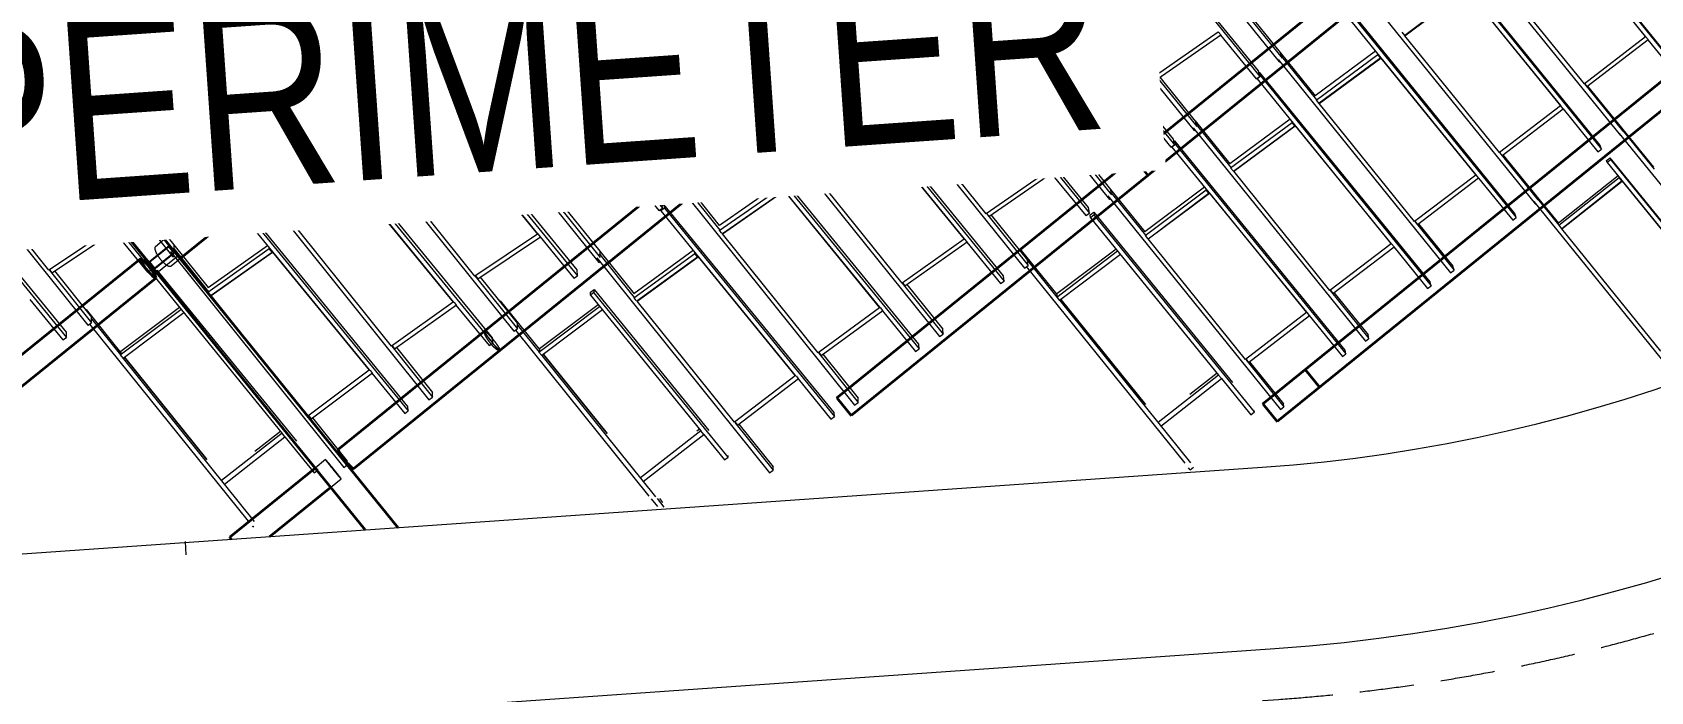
# Model space of a CAD drawing. Header units: millimetres. Extents: x 834681283 to 835686922, y 817551134 to 819407044.
# Drawn here: x 835581280 to 835599082, y 818119525 to 818126781 of the extents above; entities that cross this region are included whole.
import ezdxf
from ezdxf.xclip import XClip

# ---------------------------------------------------------------- set-up
doc = ezdxf.new("R2010")
doc.units = ezdxf.units.MM
doc.header["$LTSCALE"] = 1200
doc.header["$MEASUREMENT"] = 0
doc.header["$XCLIPFRAME"] = 0
for name, pattern in [('P01-MAGP-EVA-GREENERY$0$DOT', [0.25, 0, -0.25]), ('P01-MAGP-EVA-GREENERY$0$HIDDEN', [0.375, 0.25, -0.125]), ('P01-MAGP-P-RF$0$P01-MBDR-P-B1$0$FDA(cad v 2007)$0$HIDDENX2', [0.75, 0.5, -0.25]), ('P01-MAGP-P-RF$0$P01_MS_01_N1-FloorPlan-PART2OFUPPERROOFSETTINGOUT$0$BH DASHED2', [3, 2, -1]), ('P01-MAGP-P-RF$0$PHANTOM', [2.5, 1.25, -0.25, 0.25, -0.25, 0.25, -0.25])]:
    doc.linetypes.add(name, pattern=pattern)
doc.layers.get('Defpoints').update_dxf_attribs({"color": 15})
for name, color, linetype, lineweight in [('P01-MAAN-P-EVA$0$DW-TXT', 7, 'Continuous', 13), ('P01-MAGP-EVA-GREENERY$0$AR-PLANT_AR_BS_MI_', 7, 'Continuous', 25), ('P01-MAGP-EVA-GREENERY$0$AR-STAIR_AR_BS_MI_', 7, 'Continuous', 18), ('P01-MAGP-EVA-GREENERY$0$DR-FLD', 8, 'Continuous', 25), ('P01-MAGP-P-RF$0$A-DETL-MBND', 253, 'Continuous', 5), ('P01-MAGP-P-RF$0$AR-PLANT_AR_BS_MI_', 4, 'Continuous', 25), ('P01-MAGP-P-RF$0$AR-ROOF_AR_BS_MI_', 3, 'Continuous', 18), ('P01-MAGP-P-RF$0$MMH053__', 253, 'P01-MAGP-P-RF$0$PHANTOM', 40), ('P01-MAGP-P-RF$0$P01_MS_01_N1-FloorPlan-PART2OFUPPERROOFSETTINGOUT$0$S-BEAM', 253, 'Continuous', 35), ('P01-MAGP-P-RF$0$P01_MS_01_N1-FloorPlan-PART2OFUPPERROOFSETTINGOUT$0$S-BEAM-HIDN', 253, 'P01-MAGP-P-RF$0$P01_MS_01_N1-FloorPlan-PART2OFUPPERROOFSETTINGOUT$0$BH DASHED2', 18), ('P01-MAGP-P-RF$0$ROOF MESH HALF TONE$0$A-GLAZ', 253, 'Continuous', 9), ('P01-MAGP-P-RF$0$ROOF MESH HALF TONE$0$A-MASS', 253, 'Continuous', 9)]:
    doc.layers.add(name, color=color, linetype=linetype, lineweight=lineweight)
doc.layers.add('P01-MAGP-EVA-GREENERY$0$SURFACE CHANNEL', color=8, linetype='Continuous')
doc.styles.add('P01-MAAN-P-EVA$0$ARIAL', font='arial.ttf', dxfattribs={"width": 0.8})

# ---------------------------------------------------------------- blocks, each defined once
blk = doc.blocks.new('P01-MAAN-P-EVA')
at = {"layer": 'P01-MAAN-P-EVA$0$DW-TXT', "insert": (835568841.1, 818126033), "char_height": 2000, "attachment_point": 1, "rotation": 3.99859, "style": 'P01-MAAN-P-EVA$0$ARIAL', "bg_fill": 3, "box_fill_scale": 1.25, "bg_fill_color": 256, "bg_fill_transparency": 0}
blk.add_mtext_dynamic_manual_height_columns('BUILDING PERIMETER', width=24295.667, gutter_width=10, heights=[0], dxfattribs=at)
blk = doc.blocks.new('12027_SITE')
at = {"layer": 'Defpoints'}
blk.add_lwpolyline([(835304.58267, 818174.66028), (835238.73467, 818170.05694, 0.41421356), (835224.88222, 818154.12209), (835228.06927, 818108.53336, 0.41421356), (835244.00411, 818094.6809), (835289.06814, 818097.83127, 0.3152987), (835307.72761, 818112.94085), (835319.97543, 818155.65111, 0.52056715), (835304.58267, 818174.66028)], format="xyb", close=True, dxfattribs=at)
blk = doc.blocks.new('P01-MAGP-P-RF$0$P01_MS_01_N1-FloorPlan-PART2OFUPPERROOFSETTINGOUT$0$Circular Hollow Sections - CHS273x10_PSB97-8458872-PART 2 OF  UPPER ROOF SETTING OUT')
at = {"layer": 'P01-MAGP-P-RF$0$P01_MS_01_N1-FloorPlan-PART2OFUPPERROOFSETTINGOUT$0$S-BEAM'}
for p, q in [((50187, 9150), (48518, 7986)), ((48675, 7762), (50343, 8926))]:
    blk.add_line(p, q, dxfattribs=at)
for centre, major_axis, start_param, end_param in [((50265, 9038), (-78, 112), 0, 3.141593), ((50265, 9038), (-72, 104), 0, 3.141593), ((50265, 9038), (-78, 112), 3.141593, 6.283185), ((50265, 9038), (-72, 104), 3.141593, 6.283185), ((48596, 7874), (-78, 112), 0, 3.141593)]:
    blk.add_ellipse(centre, major_axis=major_axis, ratio=0.153707, start_param=start_param, end_param=end_param, dxfattribs=at)
blk = doc.blocks.new('P01-MAGP-P-RF$0$P01_MS_01_N1-FloorPlan-PART2OFUPPERROOFSETTINGOUT$0$Circular Hollow Sections - CHS273x10_PSB97-8447826-PART 2 OF  UPPER ROOF SETTING OUT')
at = {"layer": 'P01-MAGP-P-RF$0$P01_MS_01_N1-FloorPlan-PART2OFUPPERROOFSETTINGOUT$0$S-BEAM'}
for p, q in [((57594, 14336), (50468, 9346)), ((50624, 9122), (57751, 14112))]:
    blk.add_line(p, q, dxfattribs=at)
at = {"layer": 'P01-MAGP-P-RF$0$P01_MS_01_N1-FloorPlan-PART2OFUPPERROOFSETTINGOUT$0$S-BEAM-HIDN'}
for p, q in [((57682, 14398), (57594, 14336)), ((57751, 14113), (57839, 14174)), ((50468, 9346), (50361, 9271)), ((50518, 9048), (50624, 9122))]:
    blk.add_line(p, q, dxfattribs=at)
for centre, major_axis, start_param, end_param in [((57761, 14286), (-73, 104), 0, 3.141593), ((57761, 14286), (-78, 112), 0.416824, 3.141593), ((57761, 14286), (-78, 112), 0, 0.413005), ((57761, 14286), (-78, 112), 4.622952, 6.283185), ((57761, 14286), (-73, 104), 4.518113, 6.283185), ((57761, 14286), (-78, 112), 4.614517, 4.620725), ((57761, 14286), (-78, 112), 3.141593, 4.612216), ((57761, 14286), (-73, 104), 4.506625, 4.515239), ((57761, 14286), (-73, 104), 3.141593, 4.50389), ((50440, 9160), (-78, 112), 0, 3.141593)]:
    blk.add_ellipse(centre, major_axis=major_axis, ratio=0.330064, start_param=start_param, end_param=end_param, dxfattribs=at)
blk = doc.blocks.new('P01-MAGP-P-RF$0$P01_MS_01_N1-FloorPlan-PART2OFUPPERROOFSETTINGOUT$0$Circular Hollow Sections - CHS273x10_PSB97-8447634-PART 2 OF  UPPER ROOF SETTING OUT')
at = {"layer": 'P01-MAGP-P-RF$0$P01_MS_01_N1-FloorPlan-PART2OFUPPERROOFSETTINGOUT$0$S-BEAM'}
for p, q in [((55825, 16760), (48782, 11828)), ((48939, 11605), (55982, 16536))]:
    blk.add_line(p, q, dxfattribs=at)
for centre, major_axis, start_param, end_param in [((55904, 16648), (-78, 112), 0, 3.141593), ((55904, 16648), (-73, 104), 0, 3.141593), ((55904, 16648), (-78, 112), 3.141593, 6.283185), ((55904, 16648), (-73, 104), 3.141593, 6.283185), ((48861, 11716), (-78, 112), 0, 1.15964), ((48861, 11716), (-78, 112), 1.981954, 3.141593)]:
    blk.add_ellipse(centre, major_axis=major_axis, ratio=0.344025, start_param=start_param, end_param=end_param, dxfattribs=at)
at = {"layer": 'P01-MAGP-P-RF$0$P01_MS_01_N1-FloorPlan-PART2OFUPPERROOFSETTINGOUT$0$S-BEAM-HIDN'}
blk.add_ellipse((48861, 11716), major_axis=(-78, 112), ratio=0.344025, start_param=1.166472, end_param=1.975122, dxfattribs=at)
blk = doc.blocks.new('P01-MAGP-P-RF$0$P01_MS_01_N1-FloorPlan-PART2OFUPPERROOFSETTINGOUT$0$Circular Hollow Sections - CHS273x10_PSB97-8484232-PART 2 OF  UPPER ROOF SETTING OUT')
at = {"layer": 'P01-MAGP-P-RF$0$P01_MS_01_N1-FloorPlan-PART2OFUPPERROOFSETTINGOUT$0$S-BEAM'}
for p, q in [((53908, 8093), (52213, 6906)), ((52370, 6682), (54065, 7869))]:
    blk.add_line(p, q, dxfattribs=at)
blk.add_ellipse((52291, 6794), major_axis=(-78, 112), ratio=0.11692, start_param=0, end_param=3.141593, dxfattribs=at)
at = {"layer": 'P01-MAGP-P-RF$0$P01_MS_01_N1-FloorPlan-PART2OFUPPERROOFSETTINGOUT$0$S-BEAM-HIDN'}
for major_axis, start_param, end_param in [((-78, 112), 0, 3.141593), ((-78, 112), 3.141593, 6.283185), ((-73, 104), 0, 3.141593), ((-73, 104), 3.141593, 6.283185)]:
    blk.add_ellipse((53987, 7981), major_axis=major_axis, ratio=0.11692, start_param=start_param, end_param=end_param, dxfattribs=at)
blk = doc.blocks.new('P01-MAGP-P-RF$0$P01_MS_01_N1-FloorPlan-PART2OFUPPERROOFSETTINGOUT$0$Circular Hollow Sections - CHS273x10_PSB97-8780690-PART 2 OF  UPPER ROOF SETTING OUT')
at = {"layer": 'P01-MAGP-P-RF$0$P01_MS_01_N1-FloorPlan-PART2OFUPPERROOFSETTINGOUT$0$S-BEAM'}
for p, q in [((59275, 11851), (53909, 8093)), ((54066, 7870), (59431, 11627))]:
    blk.add_line(p, q, dxfattribs=at)
for centre, major_axis, start_param, end_param in [((59353, 11739), (-78, 112), 0, 3.141593), ((59353, 11739), (-73, 104), 0, 3.141593), ((59353, 11739), (-78, 112), 3.141593, 6.283185), ((59353, 11739), (-73, 104), 3.141593, 6.283185), ((53987, 7982), (-78, 112), 0, 0.054392), ((53987, 7982), (-78, 112), 3.104304, 3.141593)]:
    blk.add_ellipse(centre, major_axis=major_axis, ratio=0.264326, start_param=start_param, end_param=end_param, dxfattribs=at)
at = {"layer": 'P01-MAGP-P-RF$0$P01_MS_01_N1-FloorPlan-PART2OFUPPERROOFSETTINGOUT$0$S-BEAM-HIDN'}
blk.add_ellipse((53987, 7982), major_axis=(-78, 112), ratio=0.264326, start_param=0.054756, end_param=3.10394, dxfattribs=at)
blk = doc.blocks.new('P01-MAGP-P-RF$0$ROOF MESH HALF TONE')
at = {"layer": 'P01-MAGP-P-RF$0$ROOF MESH HALF TONE$0$A-GLAZ', "lineweight": 5}
for p, q in [((53250, 11128), (51535, 13570)), ((51768, 13687), (53490, 11227)), ((51533, 13494), (53248, 11051)), ((57926, 10740), (56211, 13184)), ((56439, 13294), (58162, 10831)), ((50782, 13007), (52509, 10534)), ((56215, 13112), (57931, 10668)), ((52265, 10447), (50554, 12875)), ((61109, 12908), (62836, 10438)), ((50508, 12778), (51848, 10878)), ((50551, 12800), (52262, 10372)), ((62601, 10357), (60888, 12797)), ((60900, 12734), (62613, 10293)), ((52097, 11199), (51207, 12475)), ((56939, 10057), (55228, 12489)), ((55453, 12612), (57179, 10140)), ((49796, 12328), (51527, 9840)), ((55188, 12395), (56523, 10497)), ((55231, 12417), (56942, 9985)), ((65538, 12339), (66871, 10436)), ((67275, 9967), (65561, 12413)), ((65580, 12366), (67294, 9920)), ((49572, 12111), (51278, 9696)), ((51281, 9767), (49575, 12182)), ((50948, 12148), (51848, 10871)), ((60123, 12223), (61851, 9749)), ((49529, 12089), (50869, 10192)), ((54466, 11931), (56197, 9448)), ((56776, 10796), (55883, 12074)), ((59871, 12017), (61204, 10120)), ((61615, 9670), (59904, 12105)), ((59914, 12042), (61624, 9607)), ((51119, 10503), (50220, 11795)), ((53083, 11891), (53529, 11255)), ((53145, 11880), (53523, 11341)), ((55954, 9375), (54247, 11795)), ((55623, 11770), (56523, 10491)), ((64799, 11833), (66523, 9369)), ((65934, 11773), (66873, 10432)), ((48808, 11649), (50544, 9148)), ((48851, 11671), (49206, 11160)), ((48856, 11740), (49210, 11230)), ((49894, 11572), (49210, 11229)), ((54205, 11703), (55543, 9807)), ((54248, 11725), (55955, 9306)), ((61467, 10381), (60557, 11684)), ((64552, 11648), (65887, 9743)), ((66290, 9280), (64578, 11722)), ((64594, 11675), (66306, 9233)), ((48550, 11405), (49893, 9508)), ((48593, 11428), (50297, 9020)), ((50299, 9086), (48595, 11493)), ((49203, 11158), (49927, 11521)), ((49229, 11120), (49953, 11483)), ((49232, 11116), (49955, 11479)), ((49927, 11521), (49927, 11525)), ((49953, 11483), (49927, 11521)), ((49953, 11488), (49953, 11483)), ((49956, 11485), (49953, 11483)), ((49956, 11485), (49955, 11479)), ((49955, 11479), (50869, 10186)), ((52829, 11559), (52097, 11199)), ((52124, 11170), (52855, 11530)), ((52855, 11529), (53205, 11030)), ((55795, 10103), (54895, 11395)), ((57763, 11486), (58199, 10863)), ((57816, 11471), (58187, 10940)), ((60630, 8985), (58922, 11412)), ((59138, 11538), (60867, 9059)), ((60289, 11418), (61205, 10115)), ((53482, 11255), (53479, 11253)), ((53479, 11253), (55214, 8757)), ((53490, 11227), (53495, 11230)), ((53522, 11276), (53516, 11273)), ((53523, 11343), (53522, 11276)), ((53522, 11276), (53879, 10761)), ((53523, 11343), (53879, 10829)), ((58885, 11326), (60222, 9427)), ((58928, 11351), (60636, 8924)), ((66167, 9963), (65225, 11309)), ((49203, 11158), (49226, 11124)), ((49232, 11116), (49232, 11122)), ((50145, 9801), (49232, 11116)), ((52101, 11201), (52542, 10569)), ((52102, 11201), (52124, 11170)), ((52164, 11190), (52536, 10656)), ((53205, 11030), (53248, 11051)), ((53225, 11015), (53225, 11040)), ((53267, 11039), (53225, 11015)), ((53248, 11051), (53250, 11128)), ((53249, 11093), (53267, 11103)), ((53267, 11103), (53267, 11039)), ((54971, 8694), (53267, 11103)), ((53267, 11039), (54971, 8629)), ((53876, 10759), (54602, 11136)), ((54569, 11188), (53879, 10829)), ((54630, 11100), (53906, 10723)), ((53906, 10718), (54630, 11095)), ((54602, 11136), (54602, 11141)), ((54628, 11099), (54602, 11136)), ((54628, 11104), (54628, 11099)), ((54630, 11100), (54630, 11095)), ((54630, 11095), (55543, 9801)), ((57506, 11183), (56776, 10796)), ((56802, 10766), (57532, 11153)), ((57531, 11153), (57888, 10645)), ((62453, 11072), (62869, 10477)), ((62495, 11051), (62853, 10539)), ((63812, 11148), (65537, 8680)), ((64943, 11090), (64233, 10633)), ((64234, 10629), (64944, 11086)), ((64944, 11086), (65889, 9738)), ((47822, 10969), (49559, 8460)), ((51848, 10871), (51119, 10503)), ((51848, 10878), (51848, 10871)), ((51876, 10842), (51850, 10879)), ((53225, 11015), (54564, 9121)), ((58187, 10942), (58543, 10431)), ((58187, 10942), (58192, 10883)), ((58192, 10883), (58187, 10880)), ((58192, 10883), (58549, 10371)), ((60484, 9690), (59566, 11005)), ((63565, 10958), (64904, 9051)), ((65306, 8594), (63595, 11031)), ((63607, 10985), (65318, 8548)), ((47613, 10752), (49318, 8344)), ((49320, 8401), (47615, 10809)), ((48960, 10819), (49893, 9503)), ((51147, 10473), (51876, 10842)), ((51874, 10841), (52219, 10351)), ((53876, 10759), (53900, 10725)), ((53903, 10722), (53905, 10723)), ((53906, 10718), (53906, 10723)), ((54818, 9405), (53906, 10718)), ((56779, 10797), (57212, 10177)), ((56780, 10798), (56802, 10766)), ((56835, 10783), (57203, 10256)), ((57931, 10668), (57926, 10740)), ((57928, 10713), (57939, 10720)), ((57939, 10720), (57943, 10662)), ((59646, 8301), (57939, 10720)), ((58153, 10854), (59883, 8370)), ((58162, 10831), (58167, 10834)), ((59237, 10826), (58543, 10431)), ((58546, 10369), (59266, 10780)), ((59295, 10744), (58575, 10333)), ((58576, 10328), (59296, 10739)), ((59266, 10780), (59266, 10785)), ((59293, 10742), (59266, 10780)), ((59293, 10747), (59293, 10742)), ((59295, 10744), (59296, 10739)), ((59296, 10739), (60223, 9422)), ((62188, 10810), (61467, 10381)), ((61493, 10350), (62214, 10779)), ((62214, 10779), (62188, 10816)), ((62213, 10778), (62571, 10268)), ((51122, 10505), (51553, 9885)), ((51124, 10505), (51147, 10473)), ((52494, 10571), (54230, 8067)), ((52509, 10534), (52517, 10538)), ((52534, 10598), (52525, 10593)), ((52537, 10659), (52534, 10598)), ((52534, 10598), (52889, 10086)), ((52537, 10659), (52890, 10149)), ((53576, 10518), (52890, 10148)), ((57888, 10645), (57931, 10668)), ((57901, 10637), (57900, 10652)), ((57943, 10662), (57901, 10637)), ((57901, 10637), (59241, 8737)), ((57943, 10662), (59649, 8243)), ((62852, 10541), (63204, 10037)), ((62852, 10541), (62863, 10497)), ((64204, 10670), (64231, 10632)), ((64231, 10632), (64233, 10633)), ((64234, 10629), (64233, 10633)), ((65182, 9273), (64234, 10629)), ((49174, 9095), (48243, 10439)), ((51185, 10493), (51550, 9968)), ((52219, 10351), (52262, 10372)), ((52245, 10334), (52245, 10364)), ((52287, 10359), (52245, 10334)), ((52245, 10334), (53588, 8437)), ((52262, 10372), (52265, 10447)), ((52263, 10402), (52286, 10416)), ((52286, 10416), (52287, 10359)), ((53989, 8011), (52286, 10416)), ((52287, 10359), (53990, 7953)), ((52885, 10083), (53605, 10471)), ((52914, 10047), (53631, 10433)), ((52916, 10042), (53635, 10429)), ((53605, 10471), (53605, 10477)), ((53631, 10433), (53605, 10471)), ((53632, 10439), (53631, 10433)), ((53635, 10435), (53631, 10433)), ((53635, 10435), (53635, 10429)), ((53635, 10429), (54564, 9115)), ((56523, 10491), (55795, 10103)), ((55822, 10073), (56551, 10461)), ((56523, 10497), (56523, 10491)), ((56551, 10461), (56525, 10498)), ((56549, 10460), (56899, 9963)), ((58546, 10369), (58570, 10335)), ((58572, 10331), (58575, 10333)), ((58576, 10328), (58575, 10333)), ((59504, 8995), (58576, 10328)), ((61468, 10382), (61882, 9791)), ((61470, 10383), (61493, 10350)), ((61514, 10363), (61869, 9853)), ((62613, 10293), (62601, 10357)), ((62605, 10335), (62612, 10340)), ((62612, 10340), (62621, 10296)), ((64322, 7907), (62612, 10340)), ((62825, 10464), (64552, 7991)), ((62836, 10438), (62841, 10441)), ((62863, 10497), (62857, 10493)), ((62863, 10497), (63215, 9992)), ((63900, 10481), (63204, 10037)), ((63213, 9991), (63923, 10444)), ((63953, 10406), (63242, 9953)), ((63243, 9950), (63954, 10402)), ((63923, 10444), (63922, 10450)), ((63950, 10405), (63923, 10444)), ((63949, 10411), (63950, 10405)), ((63953, 10406), (63954, 10402)), ((63954, 10402), (64906, 9045)), ((66873, 10432), (66167, 9963)), ((66193, 9930), (66900, 10399)), ((66871, 10436), (66873, 10432)), ((66900, 10399), (66873, 10437)), ((66898, 10398), (67252, 9893)), ((50869, 10186), (50145, 9801)), ((50174, 9771), (50899, 10156)), ((50869, 10192), (50873, 10194)), ((50869, 10192), (50869, 10186)), ((50899, 10156), (50876, 10190)), ((50896, 10155), (51235, 9674)), ((57168, 10171), (58898, 7682)), ((57205, 10204), (57197, 10199)), ((57203, 10258), (57555, 9752)), ((57203, 10258), (57205, 10204)), ((57205, 10204), (57558, 9696)), ((58245, 10150), (57555, 9751)), ((62571, 10268), (62613, 10293)), ((62579, 10269), (62578, 10273)), ((62621, 10296), (62579, 10269)), ((62579, 10269), (63921, 8360)), ((62621, 10296), (64330, 7864)), ((51551, 9971), (51548, 9919)), ((51551, 9971), (51900, 9466)), ((52885, 10083), (52908, 10050)), ((52916, 10042), (52916, 10047)), ((53845, 8702), (52916, 10042)), ((55798, 10105), (56224, 9493)), ((55800, 10105), (55822, 10073)), ((55855, 10091), (56219, 9569)), ((56899, 9963), (56942, 9985)), ((56918, 9953), (56917, 9972)), ((56960, 9979), (56918, 9953)), ((56942, 9985), (56939, 10057)), ((56941, 10020), (56958, 10030)), ((56958, 10030), (56960, 9979)), ((58663, 7616), (56958, 10030)), ((56960, 9979), (58665, 7565)), ((57179, 10140), (57187, 10144)), ((57554, 9693), (58271, 10107)), ((57583, 9656), (58297, 10069)), ((57585, 9652), (58301, 10066)), ((58271, 10107), (58271, 10113)), ((58297, 10069), (58271, 10107)), ((58298, 10075), (58297, 10069)), ((58301, 10071), (58297, 10069)), ((58301, 10071), (58301, 10066)), ((58301, 10066), (59242, 8732)), ((61205, 10115), (60484, 9690)), ((60511, 9659), (61232, 10084)), ((61204, 10120), (61205, 10115)), ((61232, 10084), (61206, 10121)), ((61230, 10083), (61582, 9583)), ((63213, 9991), (63240, 9952)), ((50148, 9802), (50564, 9203)), ((50151, 9804), (50174, 9771)), ((51510, 9888), (53245, 7382)), ((51527, 9840), (51539, 9846)), ((51548, 9919), (51535, 9911)), ((51548, 9919), (51898, 9413)), ((51893, 9407), (52606, 9814)), ((52584, 9855), (51900, 9465)), ((52606, 9814), (52607, 9822)), ((52634, 9776), (52606, 9814)), ((55543, 9801), (54818, 9405)), ((55543, 9807), (55546, 9809)), ((55543, 9807), (55543, 9801)), ((55572, 9772), (55548, 9805)), ((56918, 9953), (58262, 8050)), ((61869, 9855), (62217, 9357)), ((61869, 9855), (61876, 9814)), ((61876, 9814), (61869, 9810)), ((61876, 9814), (62224, 9315)), ((62910, 9799), (62217, 9357)), ((63240, 9952), (63242, 9953)), ((63243, 9950), (63242, 9953)), ((64199, 8582), (63243, 9950)), ((66167, 9964), (66553, 9413)), ((66168, 9965), (66193, 9930)), ((66201, 9935), (66537, 9455)), ((50209, 9790), (50565, 9276)), ((51235, 9674), (51278, 9696)), ((51264, 9660), (51264, 9689)), ((51306, 9686), (51264, 9660)), ((51264, 9660), (52611, 7756)), ((51278, 9696), (51281, 9767)), ((51279, 9717), (51305, 9733)), ((51305, 9733), (51306, 9686)), ((53010, 7324), (51305, 9733)), ((51306, 9686), (53011, 7277)), ((51924, 9371), (52634, 9776)), ((51926, 9367), (52638, 9774)), ((52634, 9784), (52634, 9776)), ((52638, 9778), (52634, 9776)), ((52638, 9778), (52638, 9774)), ((52638, 9774), (53588, 8433)), ((54847, 9375), (55572, 9772)), ((55569, 9770), (55912, 9283)), ((57554, 9693), (57578, 9659)), ((57585, 9652), (57585, 9657)), ((58527, 8298), (57585, 9652)), ((60486, 9691), (60894, 9106)), ((60488, 9692), (60511, 9659)), ((60534, 9672), (60886, 9167)), ((61624, 9607), (61615, 9670)), ((61619, 9644), (61629, 9650)), ((61629, 9650), (61635, 9611)), ((63338, 7221), (61629, 9650)), ((61839, 9781), (63567, 7304)), ((61851, 9749), (61858, 9753)), ((62221, 9313), (62930, 9764)), ((62249, 9273), (62958, 9725)), ((62253, 9272), (62961, 9723)), ((62930, 9764), (62929, 9771)), ((62958, 9725), (62930, 9764)), ((62957, 9732), (62958, 9725)), ((62960, 9727), (62958, 9725)), ((62960, 9727), (62961, 9723)), ((62961, 9723), (63923, 8354)), ((65889, 9738), (65182, 9273)), ((65209, 9239), (65917, 9705)), ((65888, 9742), (65887, 9743)), ((65888, 9742), (65889, 9738)), ((65917, 9705), (65890, 9743)), ((65915, 9704), (66264, 9206)), ((49893, 9503), (49174, 9095)), ((49204, 9065), (49924, 9473)), ((49893, 9508), (49893, 9503)), ((49924, 9473), (49901, 9505)), ((49920, 9470), (50255, 8997)), ((56183, 9490), (57913, 6996)), ((56197, 9448), (56207, 9454)), ((56218, 9525), (56207, 9518)), ((56219, 9572), (56218, 9525)), ((56218, 9525), (56568, 9021)), ((56219, 9572), (56566, 9071)), ((56562, 9018), (57273, 9442)), ((57252, 9480), (56566, 9070)), ((57273, 9442), (57274, 9450)), ((57301, 9403), (57273, 9442)), ((61582, 9583), (61624, 9607)), ((61635, 9611), (61593, 9584)), ((61593, 9584), (61593, 9589)), ((61593, 9584), (62941, 7668)), ((61635, 9611), (63344, 7181)), ((66466, 9556), (66860, 8994)), ((66472, 9535), (66469, 9532)), ((66470, 9544), (66472, 9535)), ((66472, 9535), (66866, 8972)), ((50565, 9279), (50562, 9237)), ((50565, 9279), (50910, 8781)), ((51893, 9407), (51916, 9376)), ((51926, 9367), (51926, 9372)), ((52875, 7997), (51926, 9367)), ((54821, 9406), (55235, 8810)), ((54823, 9408), (54847, 9375)), ((54878, 9392), (55234, 8880)), ((55912, 9283), (55955, 9306)), ((55936, 9276), (55935, 9295)), ((55977, 9302), (55936, 9276)), ((55936, 9276), (57284, 7368)), ((55955, 9306), (55954, 9375)), ((55955, 9332), (55975, 9345)), ((55975, 9345), (55977, 9302)), ((57682, 6930), (55975, 9345)), ((55977, 9302), (57684, 6887)), ((56593, 8981), (57301, 9403)), ((56595, 8978), (57305, 9401)), ((57301, 9410), (57301, 9403)), ((57305, 9406), (57301, 9403)), ((57305, 9406), (57305, 9401)), ((57305, 9401), (58262, 8046)), ((60223, 9422), (59504, 8995)), ((59532, 8964), (60251, 9391)), ((60222, 9427), (60225, 9429)), ((60222, 9427), (60223, 9422)), ((60251, 9391), (60227, 9425)), ((60249, 9389), (60594, 8899)), ((62221, 9313), (62246, 9277)), ((62253, 9272), (62252, 9275)), ((63217, 7889), (62253, 9272)), ((65183, 9274), (65566, 8725)), ((65184, 9275), (65209, 9239)), ((66306, 9233), (66290, 9280)), ((66511, 9392), (68209, 6967)), ((66523, 9369), (66526, 9371)), ((49177, 9097), (49602, 8483)), ((49180, 9099), (49204, 9065)), ((49235, 9082), (49607, 8545)), ((50297, 9020), (50299, 9086)), ((50525, 9205), (52258, 6703)), ((50544, 9148), (50559, 9156)), ((50562, 9237), (50547, 9228)), ((50562, 9237), (50910, 8736)), ((50903, 8732), (51609, 9163)), ((51592, 9196), (50910, 8780)), ((50935, 8695), (51637, 9123)), ((50937, 8693), (51642, 9123)), ((51609, 9163), (51610, 9171)), ((51637, 9123), (51609, 9163)), ((51638, 9132), (51637, 9123)), ((51642, 9127), (51637, 9123)), ((51642, 9127), (51642, 9123)), ((51642, 9123), (52611, 7752)), ((54564, 9115), (53845, 8702)), ((53875, 8671), (54595, 9085)), ((54564, 9121), (54564, 9115)), ((54595, 9085), (54572, 9118)), ((54591, 9083), (54929, 8606)), ((60853, 9099), (62581, 6620)), ((60889, 9133), (60880, 9127)), ((60886, 9168), (61230, 8676)), ((60886, 9168), (60889, 9133)), ((60889, 9133), (61234, 8638)), ((61920, 9120), (61229, 8675)), ((61230, 8635), (61936, 9090)), ((61936, 9090), (61936, 9097)), ((61964, 9050), (61936, 9090)), ((65219, 9246), (65553, 8769)), ((66264, 9206), (66306, 9233)), ((66353, 9104), (66394, 9132)), ((66358, 9082), (66353, 9104)), ((66399, 9110), (66358, 9082)), ((66358, 9082), (67499, 7453)), ((66394, 9132), (66399, 9110)), ((67763, 7178), (66394, 9132)), ((66399, 9110), (67768, 7156)), ((50255, 8997), (50297, 9020)), ((50319, 8986), (50361, 9013)), ((50320, 8951), (50319, 8986)), ((50361, 8978), (50320, 8951)), ((50320, 8951), (51608, 7125)), ((50361, 9013), (51761, 7029)), ((50361, 9013), (50361, 8978)), ((51972, 6695), (50361, 8978)), ((56562, 9018), (56585, 8985)), ((56595, 8978), (56595, 8982)), ((57553, 7598), (56595, 8978)), ((59506, 8997), (59925, 8395)), ((59508, 8998), (59532, 8964)), ((59556, 8978), (59921, 8454)), ((60594, 8899), (60636, 8924)), ((60636, 8924), (60630, 8985)), ((60643, 8905), (60685, 8932)), ((60646, 8871), (60643, 8905)), ((60685, 8932), (62075, 6955)), ((60685, 8932), (60687, 8899)), ((60867, 9059), (60876, 9065)), ((61260, 8597), (61964, 9050)), ((61262, 8595), (61968, 9049)), ((61963, 9058), (61964, 9050)), ((61967, 9053), (61964, 9050)), ((61967, 9053), (61968, 9049)), ((61968, 9049), (62941, 7665)), ((64906, 9045), (64199, 8582)), ((64227, 8548), (64935, 9012)), ((64905, 9049), (64904, 9051)), ((64905, 9049), (64908, 9051)), ((64905, 9049), (64906, 9045)), ((64935, 9012), (64908, 9051)), ((64933, 9010), (65276, 8521)), ((65460, 8902), (65775, 8452)), ((66467, 8926), (65775, 8452)), ((65778, 8430), (66477, 8909)), ((66477, 8909), (66477, 8912)), ((66505, 8868), (66477, 8909)), ((48944, 8788), (49276, 8319)), ((50903, 8732), (50924, 8701)), ((55197, 8809), (56927, 6316)), ((55214, 8757), (55228, 8764)), ((55232, 8845), (55217, 8836)), ((55234, 8882), (55232, 8845)), ((55232, 8845), (55578, 8347)), ((55234, 8882), (55578, 8387)), ((55571, 8343), (56276, 8784)), ((56261, 8815), (55577, 8387)), ((55603, 8306), (56304, 8744)), ((55606, 8304), (56309, 8744)), ((56276, 8784), (56277, 8793)), ((56304, 8744), (56276, 8784)), ((56305, 8753), (56304, 8744)), ((56309, 8748), (56304, 8744)), ((56309, 8748), (56309, 8744)), ((56309, 8744), (57284, 7364)), ((59242, 8732), (58527, 8298)), ((59241, 8737), (59242, 8732)), ((59272, 8701), (59249, 8734)), ((60687, 8899), (60646, 8871)), ((60646, 8871), (61930, 7046)), ((62295, 6614), (60687, 8899)), ((65463, 8888), (65464, 8881)), ((65464, 8881), (65779, 8431)), ((66507, 8869), (65807, 8390)), ((65808, 8389), (66507, 8867)), ((66505, 8872), (66505, 8868)), ((66507, 8869), (66507, 8867)), ((66507, 8867), (67500, 7450)), ((49547, 8631), (49554, 8636)), ((49554, 8636), (49552, 8623)), ((49554, 8636), (49899, 8138)), ((49602, 8483), (49607, 8545)), ((49893, 8110), (50593, 8563)), ((50578, 8585), (49901, 8147)), ((50937, 8693), (50937, 8697)), ((51906, 7295), (50937, 8693)), ((53848, 8703), (54273, 8091)), ((53851, 8706), (53875, 8671)), ((53903, 8688), (54275, 8152)), ((54929, 8606), (54971, 8629)), ((54971, 8629), (54971, 8694)), ((58557, 8266), (59272, 8701)), ((59268, 8698), (59607, 8218)), ((59848, 8558), (59860, 8566)), ((59860, 8566), (60218, 8053)), ((59860, 8566), (59860, 8541)), ((61230, 8635), (61254, 8601)), ((61262, 8595), (61262, 8598)), ((62238, 7195), (61262, 8595)), ((64200, 8582), (64594, 8018)), ((64202, 8584), (64227, 8548)), ((64239, 8555), (64583, 8062)), ((65276, 8521), (65318, 8548)), ((65318, 8548), (65306, 8594)), ((65524, 8708), (67026, 6562)), ((65537, 8680), (65542, 8683)), ((49318, 8344), (49320, 8401)), ((49559, 8460), (49602, 8483)), ((51171, 6187), (49583, 8472)), ((49605, 8527), (49894, 8111)), ((50622, 8523), (49922, 8070)), ((53588, 8433), (52875, 7997)), ((52907, 7966), (53620, 8402)), ((53588, 8437), (53588, 8433)), ((53620, 8402), (53598, 8434)), ((53615, 8399), (53948, 7929)), ((54098, 8407), (54105, 8412)), ((54105, 8412), (54103, 8399)), ((54105, 8412), (54497, 7849)), ((55098, 8405), (55100, 8439)), ((55139, 8432), (55098, 8405)), ((55098, 8405), (56207, 6830)), ((55100, 8439), (55142, 8466)), ((55142, 8466), (55139, 8432)), ((56484, 6522), (55139, 8432)), ((55142, 8466), (56295, 6828)), ((59883, 8370), (59925, 8395)), ((61494, 6105), (59906, 8384)), ((59925, 8395), (59921, 8454)), ((59921, 8449), (60215, 8027)), ((60215, 8026), (60917, 8486)), ((60901, 8508), (60218, 8061)), ((60945, 8446), (60243, 7986)), ((65778, 8430), (65806, 8390)), ((65806, 8390), (65807, 8390)), ((65808, 8389), (65807, 8390)), ((66801, 6968), (65808, 8389)), ((49276, 8319), (49318, 8344)), ((54490, 7820), (55190, 8274)), ((55175, 8295), (54499, 7855)), ((55218, 8234), (54519, 7779)), ((55571, 8343), (55593, 8312)), ((55606, 8304), (55606, 8307)), ((56581, 6899), (55606, 8304)), ((58529, 8299), (58940, 7707)), ((58532, 8301), (58557, 8266)), ((58579, 8279), (58939, 7761)), ((59607, 8218), (59649, 8243)), ((59649, 8243), (59646, 8301)), ((63923, 8354), (63217, 7889)), ((63247, 7855), (63954, 8320)), ((63923, 8357), (63921, 8360)), ((63923, 8357), (63926, 8360)), ((63923, 8357), (63923, 8354)), ((63954, 8320), (63929, 8355)), ((63950, 8318), (64289, 7837)), ((49893, 8110), (49922, 8070)), ((49901, 8147), (49894, 8114)), ((49922, 8070), (51236, 6179)), ((49939, 8081), (50764, 6894)), ((50764, 6894), (49939, 8081)), ((54230, 8067), (54273, 8091)), ((55590, 6153), (54251, 8078)), ((54273, 8091), (54275, 8152)), ((54274, 8131), (54491, 7820)), ((58262, 8046), (57553, 7598)), ((57584, 7566), (58295, 8014)), ((58262, 8050), (58262, 8046)), ((58295, 8014), (58272, 8047)), ((58290, 8011), (58623, 7539)), ((60218, 8061), (60215, 8027)), ((60215, 8026), (60243, 7986)), ((64552, 7991), (64594, 8018)), ((64594, 8018), (64583, 8062)), ((52878, 7998), (53287, 7407)), ((52882, 8001), (52907, 7966)), ((52930, 7980), (53290, 7459)), ((53948, 7929), (53990, 7953)), ((53990, 7953), (53989, 8011)), ((54499, 7855), (54491, 7820)), ((60244, 7986), (61555, 6104)), ((60258, 7996), (61106, 6778)), ((61106, 6778), (60258, 7996)), ((63219, 7890), (63608, 7331)), ((63222, 7892), (63247, 7855)), ((63259, 7863), (63602, 7372)), ((64289, 7837), (64330, 7864)), ((64330, 7864), (64322, 7907)), ((52611, 7752), (51906, 7295)), ((51939, 7263), (52646, 7721)), ((52611, 7756), (52611, 7752)), ((52646, 7721), (52624, 7752)), ((52639, 7717), (52969, 7250)), ((54490, 7820), (54519, 7779)), ((54519, 7779), (55659, 6141)), ((54537, 7791), (55177, 6872)), ((55177, 6872), (54537, 7791)), ((58898, 7682), (58940, 7707)), ((58940, 7707), (58939, 7761)), ((62941, 7665), (62238, 7195)), ((62941, 7668), (62941, 7665)), ((62973, 7632), (62949, 7666)), ((57555, 7599), (57955, 7022)), ((57559, 7602), (57584, 7566)), ((57603, 7578), (57956, 7069)), ((58623, 7539), (58665, 7565)), ((58665, 7565), (58663, 7616)), ((62269, 7161), (62973, 7632)), ((62969, 7629), (63303, 7154)), ((51913, 7300), (51939, 7263)), ((53011, 7277), (53010, 7324)), ((53245, 7382), (53287, 7407)), ((53287, 7407), (53290, 7459)), ((57284, 7364), (56581, 6899)), ((56614, 6866), (57318, 7332)), ((57284, 7368), (57284, 7364)), ((57318, 7332), (57297, 7363)), ((57312, 7328), (57642, 6861)), ((63567, 7304), (63608, 7331)), ((63608, 7331), (63602, 7372)), ((51609, 7126), (50908, 6652)), ((51593, 7146), (51294, 6945)), ((51637, 7085), (51609, 7126)), ((51909, 7294), (52300, 6730)), ((51955, 7273), (52303, 6771)), ((52969, 7250), (53011, 7277)), ((62240, 7196), (62622, 6647)), ((62243, 7199), (62269, 7161)), ((62280, 7169), (62619, 6682)), ((63303, 7154), (63344, 7181)), ((63344, 7181), (63338, 7221)), ((50936, 6612), (51637, 7085)), ((51636, 7085), (51931, 6667)), ((57913, 6996), (57955, 7022)), ((57955, 7022), (57956, 7069)), ((61930, 7046), (61229, 6572)), ((61257, 6531), (61958, 7006)), ((61915, 7068), (61600, 6855)), ((61958, 7006), (61930, 7046)), ((61958, 7006), (62253, 6586)), ((52300, 6730), (52303, 6771)), ((56207, 6830), (55506, 6361)), ((55534, 6321), (56235, 6790)), ((56193, 6850), (56161, 6829)), ((56235, 6790), (56207, 6830)), ((56235, 6790), (56443, 6494)), ((56584, 6898), (56969, 6343)), ((56587, 6904), (56614, 6866)), ((56627, 6875), (56971, 6380)), ((57642, 6861), (57684, 6887)), ((57684, 6887), (57682, 6930)), ((51931, 6667), (51972, 6695)), ((51972, 6695), (51972, 6709)), ((52258, 6703), (52300, 6730)), ((62253, 6586), (62295, 6614)), ((62295, 6614), (62294, 6627)), ((62581, 6620), (62622, 6647)), ((62622, 6647), (62619, 6682)), ((56443, 6494), (56484, 6522)), ((56484, 6522), (56486, 6539)), ((56927, 6316), (56969, 6343)), ((56969, 6343), (56971, 6380)), ((51217, 6120), (51212, 6127)), ((51217, 6120), (51228, 6127)), ((55674, 6033), (55612, 6121)), ((55673, 6121), (55742, 6022)), ((55700, 6120), (55731, 6075)), ((61547, 6028), (61585, 6054)), ((61547, 6028), (61530, 6052))]:
    blk.add_line(p, q, dxfattribs=at)
at = {"layer": 'P01-MAGP-P-RF$0$ROOF MESH HALF TONE$0$A-MASS', "lineweight": 5}
for points, knots in [([(26562, 74607), (26762, 74322), (27147, 73772), (27692, 72993), (28213, 72250), (28632, 71651), (28962, 71180), (29208, 70828), (29453, 70478), (29658, 70186), (29822, 69952), (29985, 69718), (30190, 69426), (30436, 69074), (30683, 68722), (30929, 68370), (31135, 68076), (31300, 67841), (31424, 67664), (31548, 67487), (31672, 67310), (31796, 67133), (31961, 66896), (32251, 66482), (32584, 66007), (32917, 65531), (33168, 65173), (33419, 64814), (33671, 64454), (33924, 64094), (34261, 63612), (34685, 63007), (35196, 62277), (35710, 61543), (36227, 60804), (36922, 59812), (37624, 58809), (38334, 57795), (39051, 56772), (39957, 55478), (40880, 54160), (41629, 53090), (42196, 52280), (42769, 51461), (43347, 50637), (43928, 49806), (44512, 48972), (45098, 48136), (45684, 47298), (46271, 46460), (46857, 45623), (47441, 44789), (48219, 43678), (49188, 42294), (50152, 40918), (50919, 39822), (51684, 38730), (52635, 37372), (53769, 35752), (54708, 34411), (55455, 33344), (56014, 32546), (56571, 31750), (57127, 30957), (57680, 30166), (58140, 29509), (58508, 28984), (58737, 28657), (58920, 28396), (59057, 28200), (59194, 28004), (59331, 27808), (59468, 27613), (59650, 27352), (59878, 27027), (60151, 26637), (60514, 26118), (60968, 25471), (61510, 24697), (62050, 23925), (62589, 23155), (63127, 22388), (63663, 21622), (64197, 20859), (64730, 20098), (65261, 19339), (65703, 18709), (66055, 18205), (66319, 17828), (66583, 17452), (66846, 17076), (67109, 16700), (67460, 16199), (67899, 15572), (68428, 14817), (68960, 14057), (69498, 13289), (70224, 12252), (71152, 10927), (71924, 9824), (72319, 9260)], [0, 0, 0, 0, 0.011905, 0.02381, 0.035714, 0.047619, 0.053571, 0.059524, 0.065476, 0.071429, 0.074405, 0.077381, 0.083333, 0.089286, 0.095238, 0.10119, 0.107143, 0.110119, 0.113095, 0.116071, 0.119048, 0.122024, 0.125, 0.130952, 0.142857, 0.14881, 0.154762, 0.160714, 0.166667, 0.172619, 0.178571, 0.190476, 0.202381, 0.214286, 0.22619, 0.238095, 0.261905, 0.27381, 0.285714, 0.309524, 0.333333, 0.345238, 0.357143, 0.369048, 0.380952, 0.392857, 0.404762, 0.416667, 0.428571, 0.440476, 0.452381, 0.464286, 0.47619, 0.5, 0.52381, 0.535714, 0.547619, 0.571429, 0.595238, 0.619048, 0.630952, 0.642857, 0.654762, 0.666667, 0.678571, 0.690476, 0.696429, 0.702381, 0.705357, 0.708333, 0.71131, 0.714286, 0.717262, 0.720238, 0.72619, 0.732143, 0.738095, 0.75, 0.761905, 0.77381, 0.785714, 0.797619, 0.809524, 0.821429, 0.833333, 0.845238, 0.857143, 0.863095, 0.869048, 0.875, 0.880952, 0.886905, 0.892857, 0.904762, 0.916667, 0.928571, 0.940476, 0.952381, 0.97619, 1, 1, 1, 1]), ([(72319, 9260), (72270, 9330), (72171, 9471), (71975, 9751), (71635, 10236), (71157, 10919), (70595, 11722), (70042, 12511), (69498, 13289), (68960, 14057), (68428, 14817), (67899, 15572), (67460, 16199), (67109, 16700), (66846, 17076), (66583, 17452), (66319, 17828), (66055, 18205), (65791, 18583), (65526, 18961), (65173, 19466), (64818, 19972), (64463, 20479), (64197, 20860), (63930, 21241), (63662, 21623), (63395, 22005), (63171, 22324), (62992, 22580), (62858, 22772), (62724, 22963), (62589, 23156), (62454, 23348), (62275, 23604), (61960, 24054), (61330, 24954), (60425, 26247), (59332, 27807), (58416, 29115), (57772, 30034), (57403, 30561), (57126, 30957), (56849, 31353), (56571, 31750), (56293, 32148), (55921, 32679), (55269, 33610), (54333, 34947), (53391, 36292), (52634, 37373), (52064, 38187), (51492, 39003), (50919, 39822), (50344, 40644), (49766, 41468), (49188, 42295), (48607, 43124), (48025, 43955), (47441, 44789), (46857, 45623), (46271, 46460), (45684, 47298), (45098, 48136), (44512, 48972), (43928, 49806), (43347, 50637), (42769, 51461), (42196, 52280), (41629, 53090), (41067, 53892), (40511, 54687), (39959, 55474), (39231, 56514), (38332, 57798), (37448, 59061), (36748, 60060), (36227, 60804), (35710, 61543), (35003, 62553), (34292, 63568), (33576, 64590), (33042, 65353), (32511, 66111), (31982, 66867), (31455, 67620), (31017, 68245), (30667, 68745), (30406, 69118), (30144, 69492), (29883, 69865), (29665, 70175), (29492, 70423), (29361, 70610), (29231, 70796), (29057, 71044), (28839, 71356), (28574, 71734), (28217, 72244), (27759, 72898), (27182, 73721), (26774, 74305), (26562, 74607)], [0, 0, 0, 0, 0.002976, 0.005952, 0.011905, 0.02381, 0.035714, 0.047619, 0.059524, 0.071429, 0.083333, 0.095238, 0.107143, 0.113095, 0.119048, 0.125, 0.130952, 0.136905, 0.142857, 0.14881, 0.154762, 0.166667, 0.172619, 0.178571, 0.184524, 0.190476, 0.196429, 0.202381, 0.205357, 0.208333, 0.21131, 0.214286, 0.217262, 0.220238, 0.22619, 0.238095, 0.261905, 0.285714, 0.309524, 0.321429, 0.327381, 0.333333, 0.339286, 0.345238, 0.35119, 0.357143, 0.369048, 0.392857, 0.416667, 0.428571, 0.440476, 0.452381, 0.464286, 0.47619, 0.488095, 0.5, 0.511905, 0.52381, 0.535714, 0.547619, 0.559524, 0.571429, 0.583333, 0.595238, 0.607143, 0.619048, 0.630952, 0.642857, 0.654762, 0.666667, 0.678571, 0.690476, 0.702381, 0.72619, 0.75, 0.761905, 0.77381, 0.785714, 0.797619, 0.822917, 0.835565, 0.848214, 0.860863, 0.873512, 0.886161, 0.89881, 0.905134, 0.911458, 0.917783, 0.924107, 0.930432, 0.933594, 0.936756, 0.939918, 0.94308, 0.949405, 0.955729, 0.962054, 0.974702, 0.987351, 1, 1, 1, 1])]:
    blk.add_open_spline(points, degree=3, knots=knots, dxfattribs=at)
blk = doc.blocks.new('P01-MAGP-P-RF')
at = {"layer": 'P01-MAGP-P-RF$0$A-DETL-MBND', "color": 8}
blk.add_line((835276993, 818100291), (835276983, 818100438), dxfattribs=at)
at = {"layer": 'P01-MAGP-P-RF$0$AR-PLANT_AR_BS_MI_', "lineweight": 13}
blk.add_lwpolyline([(835319975, 818155651, 0.520567), (835304583, 818174660), (835238735, 818170057, 0.414214), (835224882, 818154122), (835228069, 818108533, 0.414214), (835244004, 818094681), (835289068, 818097831, 0.315299), (835307728, 818112941)], format="xyb", close=True, dxfattribs=at)
at = {"layer": 'P01-MAGP-P-RF$0$AR-ROOF_AR_BS_MI_', "linetype": 'P01-MAGP-P-RF$0$P01-MBDR-P-B1$0$FDA(cad v 2007)$0$HIDDENX2'}
blk.add_lwpolyline([(835319139, 818155891, 0.520567), (835304643, 818173792), (835238795, 818169189, 0.414214), (835225750, 818154183), (835228937, 818108594, 0.414214), (835243943, 818095549), (835289007, 818098699, 0.315299), (835306891, 818113181)], format="xyb", close=True, dxfattribs=at)
at = {"layer": 'P01-MAGP-P-RF$0$AR-ROOF_AR_BS_MI_'}
for points in [[(835318601, 818156045, 0.520567), (835304682, 818173234), (835238834, 818168630, 0.414214), (835226309, 818154222), (835229496, 818108633, 0.414214), (835243904, 818096107), (835288968, 818099258, 0.315299), (835306353, 818113335)], [(835316678, 818156597, 0.520567), (835304822, 818171239), (835238974, 818166635, 0.414214), (835228304, 818154361), (835231491, 818108773, 0.414214), (835243765, 818098103), (835288829, 818101253, 0.315299), (835304431, 818113886)]]:
    blk.add_lwpolyline(points, format="xyb", close=True, dxfattribs=at)
at = {"layer": 'P01-MAGP-P-RF$0$P01_MS_01_N1-FloorPlan-PART2OFUPPERROOFSETTINGOUT$0$S-BEAM'}
for p, q in [((835284151, 818102017), (835304668, 818118631)), ((835304825, 818118437), (835284308, 818101823)), ((835288836, 818101952), (835303291, 818113657)), ((835303448, 818113462), (835288993, 818101757)), ((835276887, 818103598), (835275018, 818105907)), ((835276654, 818103410), (835274785, 818105718)), ((835287415, 818104660), (835287572, 818104466)), ((835279324, 818100588), (835276887, 818103598)), ((835278959, 818100563), (835276654, 818103410)), ((835289302, 818102329), (835289460, 818102135)), ((835284151, 818102017), (835284308, 818101823)), ((835288836, 818101952), (835288993, 818101757)), ((835278409, 818101243), (835277471, 818100484)), ((835277913, 818100490), (835278580, 818101030))]:
    blk.add_line(p, q, dxfattribs=at)
blk.add_ellipse((835277557, 818100378), major_axis=(-86, 106), ratio=0.025886, start_param=0, end_param=0.66108, dxfattribs=at)
at = {"layer": 'P01-MAGP-P-RF$0$P01_MS_01_N1-FloorPlan-PART2OFUPPERROOFSETTINGOUT$0$S-BEAM-HIDN'}
for p, q in [((835276810, 818103694), (835276577, 818103505)), ((835276591, 818103513), (835276799, 818103681)), ((835276799, 818103681), (835276856, 818103612)), ((835276647, 818103443), (835276591, 818103513)), ((835276637, 818103430), (835276870, 818103619)), ((835276856, 818103612), (835276647, 818103443)), ((835276903, 818103579), (835276670, 818103390)), ((835278525, 818101337), (835278409, 818101243)), ((835278580, 818101030), (835278697, 818101125))]:
    blk.add_line(p, q, dxfattribs=at)
for major_axis, start_param, end_param in [((-86, 106), 0, 3.141593), ((-86, 106), 3.141593, 6.283185), ((-79.6, 98.3), 0, 3.141593), ((-79.6, 98.3), 3.141593, 6.283185)]:
    blk.add_ellipse((835278611, 818101231), major_axis=major_axis, ratio=0.025886, start_param=start_param, end_param=end_param, dxfattribs=at)
at = {"layer": 'P01-MAGP-P-RF$0$MMH053__', "rotation": 3.998948738169357}
blk.add_blockref('P01-MAGP-P-RF$0$ROOF MESH HALF TONE', (835227061, 818090920), dxfattribs=at)
at = {"layer": 'P01-MAGP-P-RF$0$P01_MS_01_N1-FloorPlan-PART2OFUPPERROOFSETTINGOUT$0$S-BEAM', "linetype": 'P01-MAGP-P-RF$0$P01_MS_01_N1-FloorPlan-PART2OFUPPERROOFSETTINGOUT$0$BH DASHED2', "lineweight": 18, "rotation": 3.998948738169357}
for name in ['P01-MAGP-P-RF$0$P01_MS_01_N1-FloorPlan-PART2OFUPPERROOFSETTINGOUT$0$Circular Hollow Sections - CHS273x10_PSB97-8447634-PART 2 OF  UPPER ROOF SETTING OUT', 'P01-MAGP-P-RF$0$P01_MS_01_N1-FloorPlan-PART2OFUPPERROOFSETTINGOUT$0$Circular Hollow Sections - CHS273x10_PSB97-8447826-PART 2 OF  UPPER ROOF SETTING OUT', 'P01-MAGP-P-RF$0$P01_MS_01_N1-FloorPlan-PART2OFUPPERROOFSETTINGOUT$0$Circular Hollow Sections - CHS273x10_PSB97-8780690-PART 2 OF  UPPER ROOF SETTING OUT', 'P01-MAGP-P-RF$0$P01_MS_01_N1-FloorPlan-PART2OFUPPERROOFSETTINGOUT$0$Circular Hollow Sections - CHS273x10_PSB97-8484232-PART 2 OF  UPPER ROOF SETTING OUT']:
    blk.add_blockref(name, (835227061, 818090920), dxfattribs=at)
at = {"layer": 'P01-MAGP-P-RF$0$P01_MS_01_N1-FloorPlan-PART2OFUPPERROOFSETTINGOUT$0$S-BEAM', "rotation": 3.998948738169357}
blk.add_blockref('P01-MAGP-P-RF$0$P01_MS_01_N1-FloorPlan-PART2OFUPPERROOFSETTINGOUT$0$Circular Hollow Sections - CHS273x10_PSB97-8458872-PART 2 OF  UPPER ROOF SETTING OUT', (835227061, 818090920), dxfattribs=at)
blk = doc.blocks.new('P01-MAGP-EVA-GREENERY')
at = {"layer": 'P01-MAGP-EVA-GREENERY$0$AR-PLANT_AR_BS_MI_', "linetype": 'P01-MAGP-EVA-GREENERY$0$HIDDEN'}
blk.add_lwpolyline([(835289010, 818096291), (835329561, 818098134), (835329574, 818097834), (835288733, 818095979), (835288479, 818099607), (835288779, 818099628), (835289010, 818096291)], close=True, dxfattribs=at)
at = {"layer": 'P01-MAGP-EVA-GREENERY$0$AR-STAIR_AR_BS_MI_', "ltscale": 0.15}
blk.add_line((835289658, 818099807), (835289911, 818096184), dxfattribs=at)
at = {"layer": 'P01-MAGP-EVA-GREENERY$0$DR-FLD'}
for points in [[(835306319, 818115032), (835305877, 818113482, -0.315299), (835288926, 818099756), (835287574, 818099661)], [(835306872, 818114874), (835306430, 818113324, -0.315304), (835288966, 818099182), (835287614, 818099087)], [(835306896, 818114867), (835306454, 818113317, -0.315304), (835288968, 818099157), (835287616, 818099062)], [(835307425, 818114716), (835306983, 818113166, -0.00031), (835306982, 818113165, -0.315299), (835289006, 818098609), (835287654, 818098514)]]:
    blk.add_lwpolyline(points, format="xyb", dxfattribs=at)
at = {"layer": 'P01-MAGP-EVA-GREENERY$0$DR-FLD', "linetype": 'P01-MAGP-EVA-GREENERY$0$DOT', "const_width": 750}
blk.add_lwpolyline([(835269561, 818097625), (835287628, 818098888)], dxfattribs=at)
at = {"layer": 'P01-MAGP-EVA-GREENERY$0$SURFACE CHANNEL', "linetype": 'P01-MAGP-EVA-GREENERY$0$HIDDEN'}
blk.add_line((835288974, 818099183), (835243910, 818096033), dxfattribs=at)
for radius in [19575, 19975]:
    blk.add_arc((835287609, 818118710), radius, 273.999, 343.9989, dxfattribs=at)

msp = doc.modelspace()

# ---------------------------------------------------------------- block references
ref = msp.add_blockref('12027_SITE', (305980.4, 20741.3), dxfattribs=dict(xscale=1000, yscale=1000, zscale=1000))
XClip(ref).set_block_clipping_path([(835171.4179906907, 818003.0079180738), (835380.9419443216, 818241.1415228392)])
ref = msp.add_blockref('P01-MAGP-EVA-GREENERY', (305980.4, 20741.3))
XClip(ref).set_block_clipping_path([(835304579.1843739748, 818174710.1626656055), (835305796.1658229828, 818174873.3149367571), (835307662.0338196754, 818174689.8070785999), (835310520.3633885384, 818174065.1796945333), (835313081.8681743145, 818173026.5659970045), (835315581.7919986248, 818171259.1109881401), (835317651.2761323452, 818169000.3924677372), (835319046.8494220972, 818167007.0337247849), (835320133.4085228443, 818164236.8954862356), (835320669.2049217224, 818161588.3395450115), (835320843.1778568029, 818158211.3686239719), (835320023.4914252758, 818155637.3225638866), (835307775.6753731966, 818112927.0695824623), (835307486.5656324625, 818111403.7745717764), (835306472.3023188114, 818108849.5676202774), (835303557.4701333046, 818104111.4948183298), (835299124.0129835606, 818101088.6384549141), (835297415.7114913464, 818099718.8653644323), (835294427.9237889051, 818098869.5449544191), (835299696.7221286297, 818083540.2194343805), (835299696.7221286297, 818003007.9180737734), (835381567.6709537506, 818003007.9180737734), (835381567.6709537506, 818241141.5228391886), (835171417.9906907082, 818241141.5228391886), (835171417.9906907082, 818003007.9180737734), (835299646.7221286297, 818003007.9180737734), (835299646.7221286297, 818083531.8665624857), (835294380.619469285, 818098853.34912467), (835289071.624658823, 818097781.3911836147), (835244007.6001352072, 818094631.0239012241), (835243402.3726704121, 818094599.0591453314), (835242636.0318140984, 818094583.6296563148), (835241827.5000405312, 818094619.5304664373), (835240278.7908782959, 818094803.1013474464), (835238615.9808831215, 818095198.6516088247), (835236837.1062445641, 818095894.4355551004), (835235914.8181660175, 818096333.9795084), (835235308.0351868868, 818096662.1879467964), (835233986.3356232643, 818097536.8864938021), (835232722.9095510244, 818098548.7006295919), (835231238.5995907784, 818100145.3524557352), (835230243.8710234165, 818101523.0034087896), (835229459.3735334873, 818102997.1350084543), (835228749.5628561974, 818104567.9919320345), (835228038.0088664293, 818107442.8705242872), (835228019.3892208338, 818108529.8695997), (835224832.3401603699, 818154118.6039062738), (835224786.1936964989, 818154547.7584284544), (835224773.2807815075, 818155026.8918851614), (835224783.5408297777, 818155896.203827858), (835224816.960060358, 818156261.0471076965), (835224880.3945835829, 818156930.3651428223), (835224980.8038678169, 818157693.5020338297), (835225188.099565506, 818158657.4187650681), (835225368.2602261305, 818159369.9037799835), (835225838.1759520769, 818160711.976451993), (835226139.2108690739, 818161405.4137219191), (835226545.7954304218, 818162235.3437660933), (835227243.4511545897, 818163421.3939791918), (835227831.7674248219, 818164241.3849411011), (835228201.1016024351, 818164708.4587804079), (835228901.1138991117, 818165512.9794739485), (835229693.7146910429, 818166280.4427016973), (835231339.2155919075, 818167719.4297661781), (835233198.9440969229, 818168772.0604982376), (835234724.5905447006, 818169505.6878428459), (835236291.5872612, 818169941.2428172827), (835238731.1858590841, 818170106.8148210049)])
msp.add_blockref('P01-MAGP-P-RF', (305980.4, 20741.3))

# ---------------------------------------------------------------- next in the draw order: block references
msp.add_blockref('P01-MAAN-P-EVA', (0, 0))

doc.saveas('drawing.dxf')
